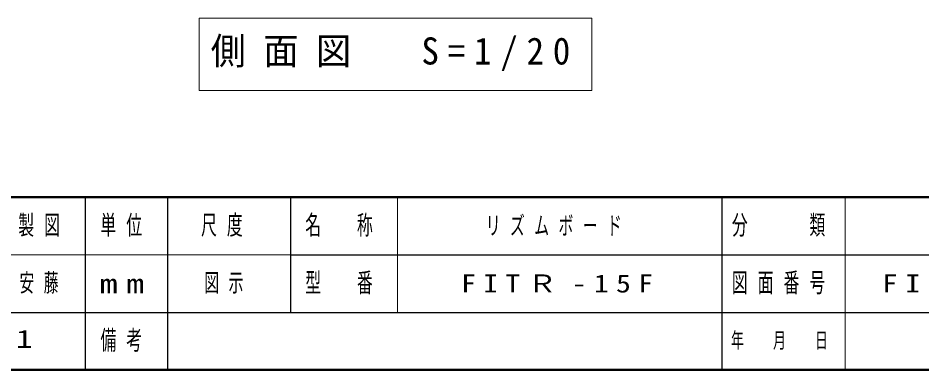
# Model space of a CAD drawing. Units: millimetres on the paper. Extents: x -365 to 0, y -5 to 257.
# Drawn here: x -215.7 to -105.7, y 0 to 42.8 of the extents above; entities that cross this region are included whole.
import ezdxf

# ---------------------------------------------------------------- set-up
doc = ezdxf.new("R2010")
doc.units = ezdxf.units.MM
doc.layers.add('LY_1', color=7, linetype='Continuous', lineweight=13)
doc.styles.add('ＭＳ ゴシック', font='')
doc.styles.get('ＭＳ ゴシック').set_extended_font_data('MS Gothic')

msp = doc.modelspace()

# ---------------------------------------------------------------- linework, layer by layer
at = {"layer": 'LY_1'}
for p, q in [((-193.629, 42.796), (-193.629, 33.996)), ((-145.829, 42.796), (-193.629, 42.796)), ((-145.829, 33.996), (-145.829, 42.796)), ((-193.629, 33.996), (-145.829, 33.996)), ((-169.5, 21), (-169.5, 7)), ((-115, 21), (-115, 0)), ((-237.5, 14), (-182.5, 14))]:
    msp.add_line(p, q, dxfattribs=at)
at = {"layer": 'LY_1', "lineweight": 50}
for p, q in [((-365, 21), (0, 21)), ((-365, 0), (0, 0))]:
    msp.add_line(p, q, dxfattribs=at)
at = {"layer": 'LY_1', "lineweight": 25}
for p, q in [((-207.5, 21), (-207.5, 0)), ((-197.5, 21), (-197.5, 7)), ((-182.5, 21), (-182.5, 7)), ((-130, 21), (-130, 0)), ((-182.5, 14), (-70, 14)), ((-237.5, 7), (0, 7)), ((-197.5, 7), (-197.5, 0))]:
    msp.add_line(p, q, dxfattribs=at)

# ---------------------------------------------------------------- texts
at = {"layer": 'LY_1', "style": 'ＭＳ ゴシック'}
for s, insert, char_height, attachment_point in [('\\T1.5;\\W0.95;側面図\u3000S=1/20', (-192.229, 38.396), 3.299, 4), ('\\T1.64;\\W0.6;製図', (-212.5, 17.5), 2.346, 5), ('\\T1.64;\\W0.6;単位', (-202.5, 17.5), 2.346, 5), ('\\T1.64;\\W0.6;尺度', (-190.25, 17.5), 2.346, 5), ('\\T1.64;\\W0.6;名\u3000称', (-176, 17.5), 2.346, 5), ('\\T1.64;\\W0.6;リズムボード', (-158.75, 17.5), 2.199, 4), ('\\T1.64;\\W0.6;分\u3000\u3000類', (-122.5, 17.5), 2.346, 5), ('\\T1.64;\\W0.6;型\u3000番', (-176, 10.5), 2.346, 5), ('\\T1.64;\\W0.6;図面番号', (-122.5, 10.5), 2.346, 5), ('\\T1.64;\\W0.6;安藤', (-215.5, 10.5), 2.199, 4), ('\\T1.5;\\W1.35;mm', (-202.5, 10.5), 2.346, 5), ('\\T1.64;\\W0.6;図示', (-193, 10.5), 2.199, 4), ('\\T1.5;\\W1.2;FITＲ-15F', (-161.75, 10.5), 2.199, 4), ('\\T1.5;\\W1.25;FITＲ15F-301C', (-110.5, 10.5), 2.199, 4), ('\\T1.5;\\W1.35;1/1', (-222, 3.5), 2.199, 4), ('\\T1.64;\\W0.6;備考', (-202.5, 3.5), 2.346, 5), ('\\T1.64;\\W0.6;年\u3000月\u3000日', (-122.5, 3.5), 1.906, 5)]:
    msp.add_mtext(s, dxfattribs=dict(at, insert=insert, char_height=char_height, attachment_point=attachment_point))

doc.saveas('drawing.dxf')
